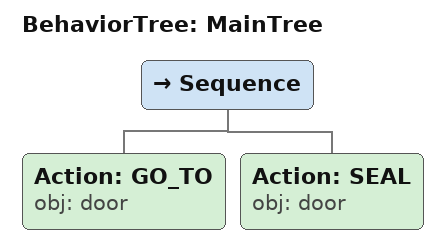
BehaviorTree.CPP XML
<root main_tree_to_execute="MainTree">
  <BehaviorTree ID="MainTree">
    <Sequence>
      <!-- Go to door -->
      <Action ID="GO_TO" obj="door" />
      <!-- Seal door -->
      <Action ID="SEAL" obj="door" />
    </Sequence>
  </BehaviorTree>
</root>
